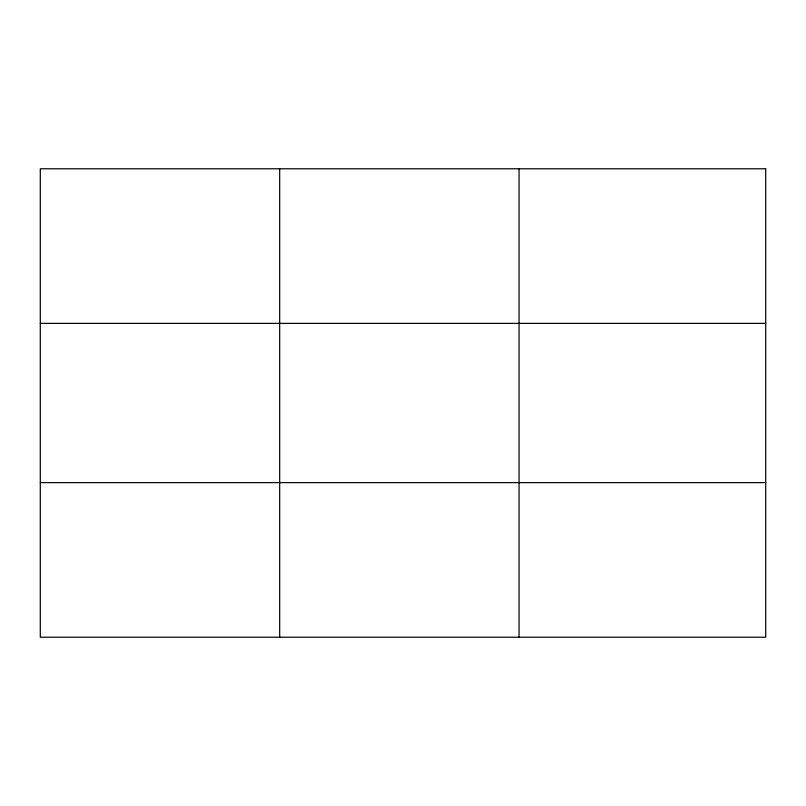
<?xml version="1.0" encoding="UTF-8"?>
<svg xmlns="http://www.w3.org/2000/svg" width="806" height="806" viewBox="0 0 806 806"><rect width="100%" height="100%" fill="white"/><g stroke="black" fill="none" stroke-linecap="round" stroke-linejoin="round"><path stroke-width="1.21" d="M279.682 637.224L279.682 168.776M519.064 637.224L519.064 168.776M40.3 323.367L765.7 323.367M40.3 482.633L765.7 482.633M765.7 168.776L765.7 637.224L40.3 637.224L40.3 168.776L765.7 168.776"/></g></svg>
